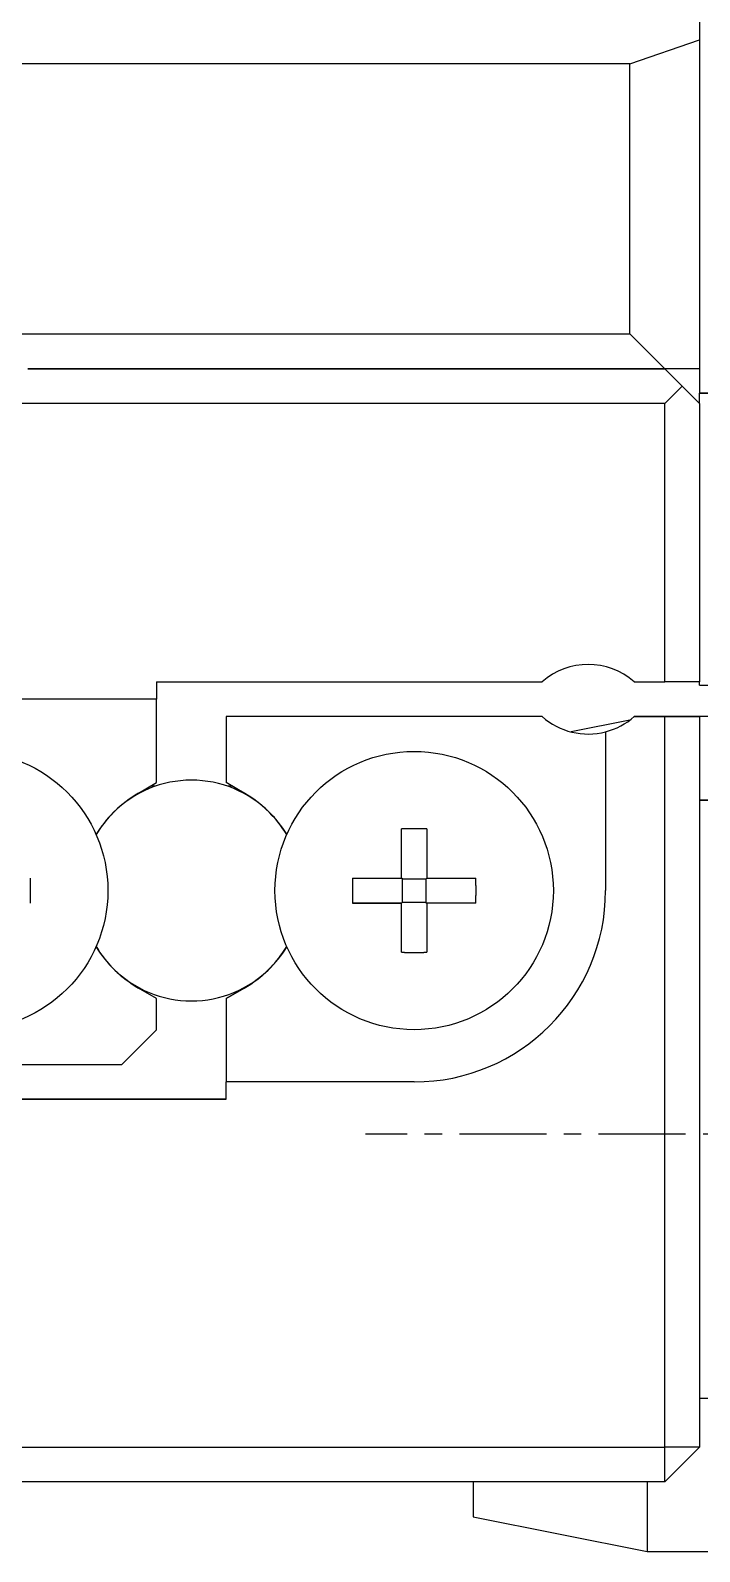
# Model space of a CAD drawing. Extents: x 93 to 329, y 82 to 330.
# Drawn here: x 168.13 to 177.74, y 227.27 to 249.13 of the extents above; entities that cross this region are included whole.
import ezdxf

# ---------------------------------------------------------------- set-up
doc = ezdxf.new("R2010")
doc.units = 0
doc.linetypes.add('CENTER', pattern=[2, 1.25, -0.25, 0.25, -0.25])
doc.layers.get('0').update_dxf_attribs({"linetype": 'CONTINUOUS'})
doc.layers.add('CENTER', color=1, linetype='CENTER')

msp = doc.modelspace()

# ---------------------------------------------------------------- linework, layer by layer
at = {"color": 7, "linetype": 'CONTINUOUS'}
for p, q in [((177.744, 249.267), (177.744, 248.992)), ((176.744, 248.647), (177.744, 248.992)), ((177.744, 248.992), (177.744, 244.267)), ((176.744, 248.647), (138.744, 248.648)), ((176.744, 244.767), (176.744, 248.647)), ((138.744, 244.767), (176.744, 244.767)), ((176.744, 244.767), (177.244, 244.267)), ((177.244, 244.267), (168.094, 244.267)), ((168.094, 244.267), (177.244, 244.267)), ((177.494, 244.017), (177.244, 244.267)), ((177.744, 244.267), (177.244, 244.267)), ((177.494, 244.017), (177.244, 244.267)), ((177.744, 244.267), (177.744, 243.917)), ((177.244, 243.767), (177.494, 244.017)), ((177.744, 243.767), (177.494, 244.017)), ((177.494, 244.017), (177.744, 243.767)), ((180.244, 243.917), (177.744, 243.917)), ((177.744, 243.917), (180.244, 243.917)), ((177.744, 243.767), (177.744, 243.917)), ((177.244, 243.767), (138.244, 243.767)), ((177.244, 239.767), (177.244, 243.767)), ((177.744, 243.767), (177.744, 239.767)), ((169.944, 239.767), (175.483, 239.767)), ((169.944, 239.767), (169.944, 239.517)), ((176.806, 239.767), (177.244, 239.767)), ((177.744, 239.767), (177.244, 239.767)), ((177.744, 239.717), (177.744, 239.767)), ((177.744, 239.717), (178.244, 239.717)), ((169.944, 239.517), (167.244, 239.517)), ((169.944, 238.318), (169.944, 239.517)), ((175.483, 239.267), (170.944, 239.267)), ((175.483, 239.267), (170.944, 239.267)), ((170.944, 239.267), (170.944, 238.318)), ((176.744, 239.217), (175.898, 239.047)), ((176.806, 239.267), (177.244, 239.267)), ((177.244, 239.267), (176.806, 239.267)), ((177.244, 228.767), (177.244, 239.267)), ((177.744, 239.267), (177.244, 239.267)), ((177.244, 239.267), (177.744, 239.267)), ((177.744, 239.267), (177.744, 228.767)), ((178.244, 239.267), (177.744, 239.267)), ((176.394, 239.048), (176.394, 236.767)), ((169.684, 238.167), (169.944, 238.318)), ((171.204, 238.167), (170.944, 238.318)), ((169.925, 238.267), (169.856, 238.267)), ((171.032, 238.267), (170.964, 238.267)), ((183.244, 238.067), (177.744, 238.067)), ((177.744, 238.067), (182.744, 238.067)), ((173.464, 236.947), (173.464, 237.653)), ((173.824, 237.653), (173.824, 236.947)), ((172.758, 236.947), (173.464, 236.947)), ((173.475, 236.936), (173.464, 236.947)), ((173.475, 236.597), (173.475, 236.936)), ((173.475, 236.936), (173.814, 236.936)), ((173.814, 236.936), (173.824, 236.947)), ((173.814, 236.936), (173.814, 236.597)), ((173.824, 236.947), (174.531, 236.947)), ((172.758, 236.587), (173.464, 236.587)), ((173.464, 236.587), (172.758, 236.587)), ((173.475, 236.597), (173.464, 236.587)), ((173.464, 235.88), (173.464, 236.587)), ((173.814, 236.597), (173.475, 236.597)), ((173.814, 236.597), (173.824, 236.587)), ((174.531, 236.587), (173.824, 236.587)), ((174.531, 236.587), (173.824, 236.587)), ((173.824, 236.587), (173.824, 235.88)), ((169.944, 235.216), (169.684, 235.366)), ((169.944, 235.216), (169.684, 235.366)), ((171.204, 235.366), (170.944, 235.216)), ((170.944, 235.216), (171.204, 235.366)), ((169.944, 234.767), (169.944, 235.216)), ((170.944, 235.216), (170.944, 234.017)), ((169.444, 234.267), (169.944, 234.767)), ((164.944, 234.267), (169.444, 234.267)), ((173.644, 234.017), (170.944, 234.017)), ((173.644, 234.017), (170.944, 234.017)), ((170.944, 233.767), (170.944, 234.017)), ((170.944, 233.767), (144.544, 233.767)), ((163.044, 233.767), (170.944, 233.767)), ((138.244, 228.767), (177.244, 228.767)), ((177.244, 228.267), (177.744, 228.767)), ((177.744, 228.767), (177.244, 228.767)), ((177.244, 228.267), (177.244, 228.767)), ((177.244, 228.267), (138.244, 228.267)), ((174.494, 228.267), (174.494, 228.017)), ((174.494, 228.267), (174.494, 228.017)), ((174.494, 228.267), (174.494, 227.767)), ((174.494, 228.266), (174.494, 227.767)), ((176.994, 228.267), (176.994, 227.267)), ((174.494, 227.767), (176.994, 227.267)), ((176.994, 227.267), (186.744, 227.266))]:
    msp.add_line(p, q, dxfattribs=at)
at = {"color": 9, "linetype": 'CONTINUOUS'}
msp.add_line((188.144, 229.466), (177.744, 229.467), dxfattribs=at)
at = {"color": 7, "linetype": 'CONTINUOUS'}
for points in [[(173.824, 237.653, 0), (173.821, 237.653, 0), (173.819, 237.653, 0), (173.816, 237.653, 0), (173.813, 237.653, 0), (173.81, 237.653, 0), (173.807, 237.654, 0), (173.805, 237.654, 0), (173.802, 237.654, 0), (173.799, 237.654, 0), (173.796, 237.654, 0), (173.793, 237.654, 0), (173.791, 237.654, 0), (173.788, 237.654, 0), (173.785, 237.654, 0), (173.782, 237.654, 0), (173.779, 237.654, 0), (173.776, 237.654, 0), (173.774, 237.654, 0), (173.771, 237.654, 0), (173.768, 237.654, 0), (173.765, 237.654, 0), (173.762, 237.654, 0), (173.76, 237.654, 0), (173.757, 237.654, 0), (173.754, 237.655, 0), (173.751, 237.655, 0), (173.748, 237.655, 0), (173.746, 237.655, 0), (173.743, 237.655, 0), (173.74, 237.655, 0), (173.737, 237.655, 0), (173.734, 237.655, 0), (173.731, 237.655, 0), (173.729, 237.655, 0), (173.726, 237.655, 0), (173.723, 237.655, 0), (173.72, 237.655, 0), (173.717, 237.655, 0), (173.715, 237.655, 0), (173.712, 237.655, 0), (173.709, 237.655, 0), (173.706, 237.655, 0), (173.703, 237.655, 0), (173.701, 237.655, 0), (173.698, 237.655, 0), (173.695, 237.655, 0), (173.692, 237.655, 0), (173.689, 237.655, 0), (173.686, 237.655, 0), (173.684, 237.655, 0), (173.681, 237.655, 0), (173.678, 237.655, 0), (173.675, 237.655, 0), (173.672, 237.655, 0), (173.67, 237.655, 0), (173.667, 237.655, 0), (173.664, 237.655, 0), (173.661, 237.655, 0), (173.658, 237.655, 0), (173.656, 237.655, 0), (173.653, 237.655, 0), (173.65, 237.655, 0), (173.647, 237.655, 0), (173.644, 237.655, 0), (173.641, 237.655, 0), (173.639, 237.655, 0), (173.636, 237.655, 0), (173.633, 237.655, 0), (173.63, 237.655, 0), (173.627, 237.655, 0), (173.625, 237.655, 0), (173.622, 237.655, 0), (173.619, 237.655, 0), (173.616, 237.655, 0), (173.613, 237.655, 0), (173.611, 237.655, 0), (173.608, 237.655, 0), (173.605, 237.655, 0), (173.602, 237.655, 0), (173.599, 237.655, 0), (173.596, 237.655, 0), (173.594, 237.655, 0), (173.591, 237.655, 0), (173.588, 237.655, 0), (173.585, 237.655, 0), (173.582, 237.655, 0), (173.58, 237.655, 0), (173.577, 237.655, 0), (173.574, 237.655, 0), (173.571, 237.655, 0), (173.568, 237.655, 0), (173.565, 237.655, 0), (173.563, 237.655, 0), (173.56, 237.655, 0), (173.557, 237.655, 0), (173.554, 237.655, 0), (173.551, 237.655, 0), (173.549, 237.655, 0), (173.546, 237.655, 0), (173.543, 237.655, 0), (173.54, 237.655, 0), (173.537, 237.655, 0), (173.535, 237.655, 0), (173.532, 237.654, 0), (173.529, 237.654, 0), (173.526, 237.654, 0), (173.523, 237.654, 0), (173.52, 237.654, 0), (173.518, 237.654, 0), (173.515, 237.654, 0), (173.512, 237.654, 0), (173.509, 237.654, 0), (173.506, 237.654, 0), (173.504, 237.654, 0), (173.501, 237.654, 0), (173.498, 237.654, 0), (173.495, 237.654, 0), (173.492, 237.654, 0), (173.49, 237.654, 0), (173.487, 237.654, 0), (173.484, 237.654, 0), (173.481, 237.654, 0), (173.478, 237.653, 0), (173.476, 237.653, 0), (173.473, 237.653, 0), (173.47, 237.653, 0), (173.467, 237.653, 0), (173.464, 237.653, 0)], [(168.131, 236.587, 0), (168.131, 236.59, 0), (168.131, 236.592, 0), (168.131, 236.595, 0), (168.131, 236.598, 0), (168.131, 236.601, 0), (168.131, 236.604, 0), (168.131, 236.607, 0), (168.131, 236.609, 0), (168.131, 236.612, 0), (168.131, 236.615, 0), (168.131, 236.618, 0), (168.131, 236.621, 0), (168.131, 236.623, 0), (168.131, 236.626, 0), (168.132, 236.629, 0), (168.132, 236.632, 0), (168.132, 236.635, 0), (168.132, 236.637, 0), (168.132, 236.64, 0), (168.132, 236.643, 0), (168.132, 236.646, 0), (168.132, 236.649, 0), (168.132, 236.651, 0), (168.132, 236.654, 0), (168.132, 236.657, 0), (168.132, 236.66, 0), (168.132, 236.663, 0), (168.132, 236.666, 0), (168.132, 236.668, 0), (168.132, 236.671, 0), (168.132, 236.674, 0), (168.132, 236.677, 0), (168.132, 236.68, 0), (168.132, 236.682, 0), (168.132, 236.685, 0), (168.132, 236.688, 0), (168.132, 236.691, 0), (168.132, 236.694, 0), (168.133, 236.697, 0), (168.133, 236.699, 0), (168.133, 236.702, 0), (168.133, 236.705, 0), (168.133, 236.708, 0), (168.133, 236.711, 0), (168.133, 236.713, 0), (168.133, 236.716, 0), (168.133, 236.719, 0), (168.133, 236.722, 0), (168.133, 236.725, 0), (168.133, 236.727, 0), (168.133, 236.73, 0), (168.133, 236.733, 0), (168.133, 236.736, 0), (168.133, 236.739, 0), (168.133, 236.742, 0), (168.133, 236.744, 0), (168.133, 236.747, 0), (168.133, 236.75, 0), (168.133, 236.753, 0), (168.133, 236.756, 0), (168.133, 236.758, 0), (168.133, 236.761, 0), (168.133, 236.764, 0), (168.133, 236.767, 0), (168.133, 236.77, 0), (168.133, 236.772, 0), (168.133, 236.775, 0), (168.133, 236.778, 0), (168.133, 236.781, 0), (168.133, 236.784, 0), (168.133, 236.787, 0), (168.133, 236.789, 0), (168.133, 236.792, 0), (168.133, 236.795, 0), (168.133, 236.798, 0), (168.133, 236.801, 0), (168.133, 236.803, 0), (168.133, 236.806, 0), (168.133, 236.809, 0), (168.133, 236.812, 0), (168.133, 236.815, 0), (168.133, 236.817, 0), (168.133, 236.82, 0), (168.133, 236.823, 0), (168.133, 236.826, 0), (168.133, 236.829, 0), (168.133, 236.832, 0), (168.133, 236.834, 0), (168.133, 236.837, 0), (168.132, 236.84, 0), (168.132, 236.843, 0), (168.132, 236.846, 0), (168.132, 236.848, 0), (168.132, 236.851, 0), (168.132, 236.854, 0), (168.132, 236.857, 0), (168.132, 236.86, 0), (168.132, 236.863, 0), (168.132, 236.865, 0), (168.132, 236.868, 0), (168.132, 236.871, 0), (168.132, 236.874, 0), (168.132, 236.877, 0), (168.132, 236.879, 0), (168.132, 236.882, 0), (168.132, 236.885, 0), (168.132, 236.888, 0), (168.132, 236.891, 0), (168.132, 236.893, 0), (168.132, 236.896, 0), (168.132, 236.899, 0), (168.132, 236.902, 0), (168.132, 236.905, 0), (168.131, 236.908, 0), (168.131, 236.91, 0), (168.131, 236.913, 0), (168.131, 236.916, 0), (168.131, 236.919, 0), (168.131, 236.922, 0), (168.131, 236.924, 0), (168.131, 236.927, 0), (168.131, 236.93, 0), (168.131, 236.933, 0), (168.131, 236.936, 0), (168.131, 236.938, 0), (168.131, 236.941, 0), (168.131, 236.944, 0), (168.131, 236.947, 0)], [(172.758, 236.947, 0), (172.758, 236.944, 0), (172.758, 236.941, 0), (172.758, 236.938, 0), (172.758, 236.936, 0), (172.758, 236.933, 0), (172.757, 236.93, 0), (172.757, 236.927, 0), (172.757, 236.924, 0), (172.757, 236.921, 0), (172.757, 236.919, 0), (172.757, 236.916, 0), (172.757, 236.913, 0), (172.757, 236.91, 0), (172.757, 236.907, 0), (172.757, 236.905, 0), (172.757, 236.902, 0), (172.757, 236.899, 0), (172.757, 236.896, 0), (172.757, 236.893, 0), (172.757, 236.891, 0), (172.757, 236.888, 0), (172.757, 236.885, 0), (172.757, 236.882, 0), (172.757, 236.879, 0), (172.756, 236.876, 0), (172.756, 236.874, 0), (172.756, 236.871, 0), (172.756, 236.868, 0), (172.756, 236.865, 0), (172.756, 236.862, 0), (172.756, 236.86, 0), (172.756, 236.857, 0), (172.756, 236.854, 0), (172.756, 236.851, 0), (172.756, 236.848, 0), (172.756, 236.846, 0), (172.756, 236.843, 0), (172.756, 236.84, 0), (172.756, 236.837, 0), (172.756, 236.834, 0), (172.756, 236.831, 0), (172.756, 236.829, 0), (172.756, 236.826, 0), (172.756, 236.823, 0), (172.756, 236.82, 0), (172.756, 236.817, 0), (172.756, 236.815, 0), (172.756, 236.812, 0), (172.756, 236.809, 0), (172.756, 236.806, 0), (172.756, 236.803, 0), (172.756, 236.801, 0), (172.756, 236.798, 0), (172.756, 236.795, 0), (172.756, 236.792, 0), (172.756, 236.789, 0), (172.756, 236.786, 0), (172.756, 236.784, 0), (172.756, 236.781, 0), (172.756, 236.778, 0), (172.756, 236.775, 0), (172.756, 236.772, 0), (172.756, 236.77, 0), (172.756, 236.767, 0), (172.756, 236.764, 0), (172.756, 236.761, 0), (172.756, 236.758, 0), (172.756, 236.756, 0), (172.756, 236.753, 0), (172.756, 236.75, 0), (172.756, 236.747, 0), (172.756, 236.744, 0), (172.756, 236.741, 0), (172.756, 236.739, 0), (172.756, 236.736, 0), (172.756, 236.733, 0), (172.756, 236.73, 0), (172.756, 236.727, 0), (172.756, 236.725, 0), (172.756, 236.722, 0), (172.756, 236.719, 0), (172.756, 236.716, 0), (172.756, 236.713, 0), (172.756, 236.71, 0), (172.756, 236.708, 0), (172.756, 236.705, 0), (172.756, 236.702, 0), (172.756, 236.699, 0), (172.756, 236.696, 0), (172.756, 236.694, 0), (172.756, 236.691, 0), (172.756, 236.688, 0), (172.756, 236.685, 0), (172.756, 236.682, 0), (172.756, 236.68, 0), (172.756, 236.677, 0), (172.756, 236.674, 0), (172.756, 236.671, 0), (172.756, 236.668, 0), (172.756, 236.665, 0), (172.756, 236.663, 0), (172.756, 236.66, 0), (172.756, 236.657, 0), (172.757, 236.654, 0), (172.757, 236.651, 0), (172.757, 236.649, 0), (172.757, 236.646, 0), (172.757, 236.643, 0), (172.757, 236.64, 0), (172.757, 236.637, 0), (172.757, 236.635, 0), (172.757, 236.632, 0), (172.757, 236.629, 0), (172.757, 236.626, 0), (172.757, 236.623, 0), (172.757, 236.62, 0), (172.757, 236.618, 0), (172.757, 236.615, 0), (172.757, 236.612, 0), (172.757, 236.609, 0), (172.757, 236.606, 0), (172.757, 236.604, 0), (172.758, 236.601, 0), (172.758, 236.598, 0), (172.758, 236.595, 0), (172.758, 236.592, 0), (172.758, 236.59, 0), (172.758, 236.587, 0)], [(174.531, 236.587, 0), (174.531, 236.59, 0), (174.531, 236.592, 0), (174.531, 236.595, 0), (174.531, 236.598, 0), (174.531, 236.601, 0), (174.531, 236.604, 0), (174.531, 236.606, 0), (174.531, 236.609, 0), (174.531, 236.612, 0), (174.531, 236.615, 0), (174.531, 236.618, 0), (174.531, 236.62, 0), (174.531, 236.623, 0), (174.531, 236.626, 0), (174.532, 236.629, 0), (174.532, 236.632, 0), (174.532, 236.635, 0), (174.532, 236.637, 0), (174.532, 236.64, 0), (174.532, 236.643, 0), (174.532, 236.646, 0), (174.532, 236.649, 0), (174.532, 236.651, 0), (174.532, 236.654, 0), (174.532, 236.657, 0), (174.532, 236.66, 0), (174.532, 236.663, 0), (174.532, 236.665, 0), (174.532, 236.668, 0), (174.532, 236.671, 0), (174.532, 236.674, 0), (174.532, 236.677, 0), (174.532, 236.679, 0), (174.532, 236.682, 0), (174.532, 236.685, 0), (174.532, 236.688, 0), (174.532, 236.691, 0), (174.532, 236.694, 0), (174.533, 236.696, 0), (174.533, 236.699, 0), (174.533, 236.702, 0), (174.533, 236.705, 0), (174.533, 236.708, 0), (174.533, 236.71, 0), (174.533, 236.713, 0), (174.533, 236.716, 0), (174.533, 236.719, 0), (174.533, 236.722, 0), (174.533, 236.725, 0), (174.533, 236.727, 0), (174.533, 236.73, 0), (174.533, 236.733, 0), (174.533, 236.736, 0), (174.533, 236.739, 0), (174.533, 236.741, 0), (174.533, 236.744, 0), (174.533, 236.747, 0), (174.533, 236.75, 0), (174.533, 236.753, 0), (174.533, 236.755, 0), (174.533, 236.758, 0), (174.533, 236.761, 0), (174.533, 236.764, 0), (174.533, 236.767, 0), (174.533, 236.77, 0), (174.533, 236.772, 0), (174.533, 236.775, 0), (174.533, 236.778, 0), (174.533, 236.781, 0), (174.533, 236.784, 0), (174.533, 236.786, 0), (174.533, 236.789, 0), (174.533, 236.792, 0), (174.533, 236.795, 0), (174.533, 236.798, 0), (174.533, 236.8, 0), (174.533, 236.803, 0), (174.533, 236.806, 0), (174.533, 236.809, 0), (174.533, 236.812, 0), (174.533, 236.815, 0), (174.533, 236.817, 0), (174.533, 236.82, 0), (174.533, 236.823, 0), (174.533, 236.826, 0), (174.533, 236.829, 0), (174.533, 236.831, 0), (174.533, 236.834, 0), (174.533, 236.837, 0), (174.532, 236.84, 0), (174.532, 236.843, 0), (174.532, 236.846, 0), (174.532, 236.848, 0), (174.532, 236.851, 0), (174.532, 236.854, 0), (174.532, 236.857, 0), (174.532, 236.86, 0), (174.532, 236.862, 0), (174.532, 236.865, 0), (174.532, 236.868, 0), (174.532, 236.871, 0), (174.532, 236.874, 0), (174.532, 236.876, 0), (174.532, 236.879, 0), (174.532, 236.882, 0), (174.532, 236.885, 0), (174.532, 236.888, 0), (174.532, 236.891, 0), (174.532, 236.893, 0), (174.532, 236.896, 0), (174.532, 236.899, 0), (174.532, 236.902, 0), (174.532, 236.905, 0), (174.531, 236.907, 0), (174.531, 236.91, 0), (174.531, 236.913, 0), (174.531, 236.916, 0), (174.531, 236.919, 0), (174.531, 236.921, 0), (174.531, 236.924, 0), (174.531, 236.927, 0), (174.531, 236.93, 0), (174.531, 236.933, 0), (174.531, 236.935, 0), (174.531, 236.938, 0), (174.531, 236.941, 0), (174.531, 236.944, 0), (174.531, 236.947, 0)], [(173.464, 235.88, 0), (173.467, 235.88, 0), (173.47, 235.88, 0), (173.473, 235.88, 0), (173.475, 235.88, 0), (173.478, 235.88, 0), (173.481, 235.88, 0), (173.484, 235.88, 0), (173.487, 235.88, 0), (173.49, 235.88, 0), (173.492, 235.88, 0), (173.495, 235.88, 0), (173.498, 235.88, 0), (173.501, 235.88, 0), (173.504, 235.88, 0), (173.506, 235.879, 0), (173.509, 235.879, 0), (173.512, 235.879, 0), (173.515, 235.879, 0), (173.518, 235.879, 0), (173.52, 235.879, 0), (173.523, 235.879, 0), (173.526, 235.879, 0), (173.529, 235.879, 0), (173.532, 235.879, 0), (173.535, 235.879, 0), (173.537, 235.879, 0), (173.54, 235.879, 0), (173.543, 235.879, 0), (173.546, 235.879, 0), (173.549, 235.879, 0), (173.551, 235.879, 0), (173.554, 235.879, 0), (173.557, 235.879, 0), (173.56, 235.879, 0), (173.563, 235.879, 0), (173.565, 235.879, 0), (173.568, 235.879, 0), (173.571, 235.878, 0), (173.574, 235.878, 0), (173.577, 235.878, 0), (173.58, 235.878, 0), (173.582, 235.878, 0), (173.585, 235.878, 0), (173.588, 235.878, 0), (173.591, 235.878, 0), (173.594, 235.878, 0), (173.596, 235.878, 0), (173.599, 235.878, 0), (173.602, 235.878, 0), (173.605, 235.878, 0), (173.608, 235.878, 0), (173.61, 235.878, 0), (173.613, 235.878, 0), (173.616, 235.878, 0), (173.619, 235.878, 0), (173.622, 235.878, 0), (173.625, 235.878, 0), (173.627, 235.878, 0), (173.63, 235.878, 0), (173.633, 235.878, 0), (173.636, 235.878, 0), (173.639, 235.878, 0), (173.641, 235.878, 0), (173.644, 235.878, 0), (173.647, 235.878, 0), (173.65, 235.878, 0), (173.653, 235.878, 0), (173.655, 235.878, 0), (173.658, 235.878, 0), (173.661, 235.878, 0), (173.664, 235.878, 0), (173.667, 235.878, 0), (173.67, 235.878, 0), (173.672, 235.878, 0), (173.675, 235.878, 0), (173.678, 235.878, 0), (173.681, 235.878, 0), (173.684, 235.878, 0), (173.686, 235.878, 0), (173.689, 235.878, 0), (173.692, 235.878, 0), (173.695, 235.878, 0), (173.698, 235.878, 0), (173.701, 235.878, 0), (173.703, 235.878, 0), (173.706, 235.878, 0), (173.709, 235.878, 0), (173.712, 235.878, 0), (173.715, 235.878, 0), (173.717, 235.878, 0), (173.72, 235.879, 0), (173.723, 235.879, 0), (173.726, 235.879, 0), (173.729, 235.879, 0), (173.731, 235.879, 0), (173.734, 235.879, 0), (173.737, 235.879, 0), (173.74, 235.879, 0), (173.743, 235.879, 0), (173.746, 235.879, 0), (173.748, 235.879, 0), (173.751, 235.879, 0), (173.754, 235.879, 0), (173.757, 235.879, 0), (173.76, 235.879, 0), (173.762, 235.879, 0), (173.765, 235.879, 0), (173.768, 235.879, 0), (173.771, 235.879, 0), (173.774, 235.879, 0), (173.776, 235.879, 0), (173.779, 235.879, 0), (173.782, 235.879, 0), (173.785, 235.879, 0), (173.788, 235.88, 0), (173.791, 235.88, 0), (173.793, 235.88, 0), (173.796, 235.88, 0), (173.799, 235.88, 0), (173.802, 235.88, 0), (173.805, 235.88, 0), (173.807, 235.88, 0), (173.81, 235.88, 0), (173.813, 235.88, 0), (173.816, 235.88, 0), (173.819, 235.88, 0), (173.821, 235.88, 0), (173.824, 235.88, 0)]]:
    msp.add_polyline3d(points, dxfattribs=at)
for centre in [(167.244, 236.767), (173.644, 236.767)]:
    msp.add_circle(centre, 2, dxfattribs=at)
for centre, radius, start, end in [((176.144, 239.017), 1, 48.5893, 131.4085), ((176.144, 240.017), 1, 228.5893, 284.4764), ((176.144, 240.017), 1, 284.4764, 311.4085), ((170.444, 236.767), 1.587, 44.9992, 134.9992), ((170.559, 236.652), 1.75, 119.9989, 148.1174), ((170.329, 236.652), 1.75, 31.8804, 59.9989), ((170.444, 236.767), 1.587, 134.9992, 149.5656), ((170.444, 236.767), 1.587, 30.4321, 44.9992), ((173.644, 236.767), 2.75, 269.9989, 359.9989), ((170.559, 236.882), 1.75, 211.8804, 239.9989), ((170.444, 236.767), 1.587, 210.4322, 224.9987), ((170.329, 236.882), 1.75, 299.9989, 328.1174), ((170.444, 236.767), 1.587, 314.9987, 329.5657), ((170.444, 236.767), 1.587, 224.9987, 269.9989), ((170.444, 236.767), 1.587, 269.9989, 314.9987)]:
    msp.add_arc(centre, radius, start, end, dxfattribs=at)
at = {"layer": 'CENTER', "color": 1, "linetype": 'CENTER'}
msp.add_line((207.544, 233.266), (172.944, 233.267), dxfattribs=at)

doc.saveas('drawing.dxf')
